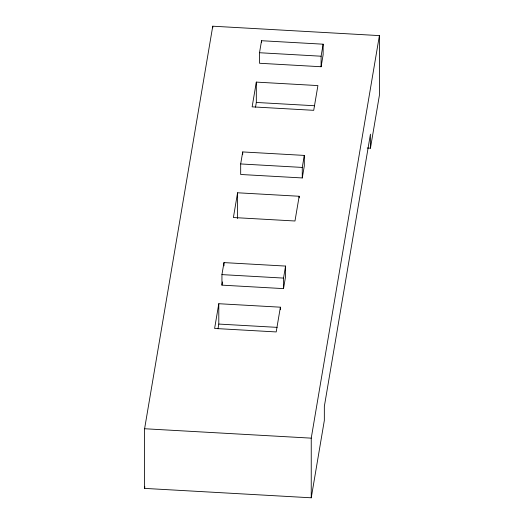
<?xml version="1.0" encoding="UTF-8"?>
<svg xmlns="http://www.w3.org/2000/svg" width="524" height="524" viewBox="0 0 524 524"><rect width="100%" height="100%" fill="white"/><g stroke="black" fill="none" stroke-linecap="round" stroke-linejoin="round"><path stroke-width="0.79" d="M370.442 148.194L370.442 134.157L324.336 406.428L324.336 420.464L311.243 497.8L144.598 488.394L144.598 428.743L212.757 26.2L379.402 35.606L379.402 95.257L370.442 148.194L367.206 148.01M144.598 488.394L144.866 486.783M221.94 274.615L223.977 262.603L285.567 266.074L285.567 276.6L283.53 288.619L221.94 285.141L221.94 274.615L283.53 278.093L285.567 266.074M240.68 163.947L242.717 151.934L304.306 155.412L304.306 165.938L302.269 177.95L240.68 174.479L240.68 163.947L302.269 167.425L304.306 155.412M259.511 52.734L261.548 40.721L323.138 44.193L323.138 54.725L321.101 66.738L259.511 63.26L259.511 52.734L321.101 56.212L323.138 44.193M218.796 303.717L214.611 328.456L276.194 331.934L280.386 307.188L218.796 303.717L218.796 324.068L217.997 328.784M221.94 285.141L222.484 281.938M237.582 192.78L233.396 217.526L294.979 220.997L299.171 196.258L237.582 192.78L237.582 218.508M256.321 82.104L252.136 106.85L313.719 110.322L317.911 85.582L256.321 82.104L256.321 102.455L255.522 107.171M311.243 497.8L311.243 438.149L379.402 35.606M256.321 102.455L314.669 105.75M218.796 324.068L277.144 327.362M144.598 428.743L311.243 438.149M321.101 56.212L321.101 66.738M302.269 167.425L302.269 177.95M299.171 196.258L299.171 197.862M283.53 278.093L283.53 288.619M280.386 307.188L280.386 309.632M261.548 40.721L261.548 42.339M242.717 151.934L242.717 154.364M223.977 262.603L223.977 265.838M212.757 26.2L212.757 27.838"/></g></svg>
